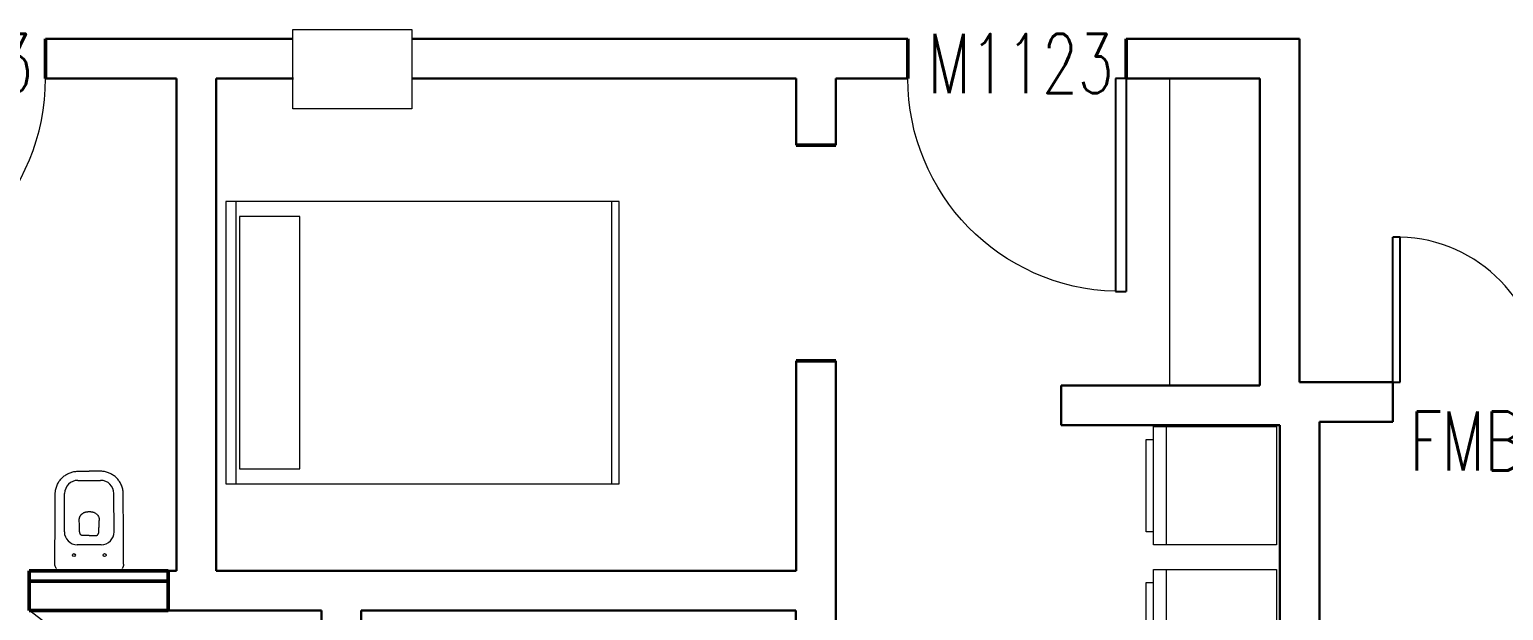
# Model space of a CAD drawing. Header units: inches. Extents: x 675 to 51927, y 19035 to 68555.
# Drawn here: x 11500 to 18923, y 55921 to 58848 of the extents above; entities that cross this region are included whole.
import ezdxf

# ---------------------------------------------------------------- set-up
doc = ezdxf.new("R2010")
doc.units = ezdxf.units.IN
doc.header["$LTSCALE"] = 0.5
doc.header["$MEASUREMENT"] = 0
for name, color, linetype, lineweight in [('00I-FURN', 30, 'Continuous', 9), ('Column', 192, 'Continuous', 13), ('Wall', 113, 'Continuous', 50), ('Window Interior', 170, 'Continuous', 50)]:
    doc.layers.add(name, color=color, linetype=linetype, lineweight=lineweight)
for name, color, linetype in [('Door Double', 220, 'Continuous'), ('DOOR Single', 242, 'Continuous'), ('DOOR_FIRE_TEXT', 7, 'Continuous'), ('WINDOW_TEXT', 7, 'Continuous')]:
    doc.layers.add(name, color=color, linetype=linetype)
doc.styles.add('_TCH_WINDOW', font='SIMPLEX', dxfattribs={"height": 3.5, "bigfont": 'GBCBIG'})

# ---------------------------------------------------------------- blocks, each defined once
blk = doc.blocks.new('$DorLib2D$00000001')
for p, q in [((0.45, 0.975), (0.5, 0.975)), ((0.45, 0), (0.45, 0.975)), ((0.5, 0), (0.5, 0.975)), ((0.5, 0), (0.45, 0))]:
    blk.add_line(p, q)
at = {"lineweight": 13}
blk.add_arc((0.475, 0), 0.975, 91.46928, 180, dxfattribs=at)
blk = doc.blocks.new('$WINLIB2D$00000004')
at = {"color": 0}
for points in [[(-0.5, 0.5), (-0.5, -0.5)], [(-0.5, 0.5), (0.5, 0.5)], [(0.5, -0.5), (0.5, 0.5)], [(-0.5, 0.241), (0.5, 0.241)], [(-0.5, -0.5), (0.5, -0.5)]]:
    blk.add_lwpolyline(points, dxfattribs=at)
blk = doc.blocks.new('$DorLib2D$00000002')
for p, q in [((-0.5, 0), (-0.5, 0.4875)), ((-0.475, 0.4875), (-0.5, 0.4875)), ((-0.475, 0), (-0.475, 0.4875)), ((0.475, 0), (0.475, 0.4875)), ((0.475, 0.4875), (0.5, 0.4875)), ((0.5, 0), (0.5, 0.4875)), ((-0.5, 0), (-0.475, 0)), ((0.5, 0), (0.475, 0))]:
    blk.add_line(p, q)
at = {"lineweight": 13}
for centre, start, end in [((-0.4875, 0), 0, 88.5307), ((0.4875, 0), 91.4693, 180)]:
    blk.add_arc(centre, 0.4875, start, end, dxfattribs=at)

msp = doc.modelspace()

# ---------------------------------------------------------------- linework, layer by layer
at = {"layer": '00I-FURN'}
for p, q in [((17241.4, 58601.3), (17241.4, 57054.7)), ((14470.6, 57981.3), (12489.4, 57981.3)), ((12489.4, 57981.3), (12489.4, 56559.2)), ((12541.4, 56559.2), (12541.4, 57981.3)), ((14432.5, 56559.2), (14432.5, 57981.3)), ((14470.6, 56559.2), (14470.6, 57981.3)), ((12862.7, 57905.4), (12557.9, 57905.4)), ((12557.9, 57905.4), (12557.9, 56635.4)), ((12862.7, 56635.4), (12862.7, 57905.4)), ((17160.4, 56317.9), (17160.4, 56782)), ((11743.9, 56576.8), (11858.9, 56576.8)), ((12557.9, 56635.4), (12862.7, 56635.4)), ((11676.4, 56317.6), (11677.4, 56510.6)), ((11926.4, 56317.6), (11925.4, 56510.6)), ((12489.4, 56559.2), (14470.6, 56559.2)), ((11808.6, 56418.8), (11794.2, 56418.8)), ((17160.4, 56317.9), (17123.2, 56317.9)), ((11861.9, 56252.8), (11740.9, 56252.8)), ((17160.4, 55597.9), (17160.4, 56062)), ((11502.1, 55921.3), (13071.4, 54720.3))]:
    msp.add_line(p, q, dxfattribs=at)
at = {"layer": '00I-FURN', "flags": 128}
for points in [[(17123.2, 56317.9), (17123.2, 56782), (17160.4, 56782), (17160.4, 56848.2), (17779.9, 56848.2), (17779.9, 56251.7), (17225.5, 56251.7), (17225.5, 56848.2)], [(17225.5, 56251.7), (17160.4, 56251.7), (17160.4, 56317.9)], [(17123.2, 55597.9), (17123.2, 56062), (17160.4, 56062), (17160.4, 56128.2), (17779.9, 56128.2), (17779.9, 55531.7), (17225.5, 55531.7), (17225.5, 56128.2)]]:
    msp.add_lwpolyline(points, dxfattribs=at)
at = {"layer": '00I-FURN'}
for centre in [(11723.9, 56200.3), (11878.9, 56200.3)]:
    msp.add_circle(centre, 7.5, dxfattribs=at)
for centre, radius, start, end in [((11743.9, 56510.3), 66.5, 90, 179.70502), ((11858.9, 56510.3), 66.5, 0.29498, 90), ((11740.9, 56317.3), 64.5, 179.70502, 270), ((11861.9, 56317.3), 64.5, 270, 0.29498)]:
    msp.add_arc(centre, radius, start, end, dxfattribs=at)
for points, knots in [([(11630.4, 56511.1), (11630.5, 56513.8), (11630.8, 56519.1), (11632, 56528), (11634.2, 56537.6), (11637.5, 56547.9), (11641.6, 56557.5), (11646.4, 56566.4), (11651.7, 56574.6), (11657.7, 56582.3), (11664.3, 56589.4), (11671.6, 56596), (11679.3, 56602), (11687.6, 56607.3), (11696.2, 56611.9), (11705.2, 56615.7), (11714.5, 56618.7), (11724, 56621), (11733.8, 56622.5), (11740.4, 56622.7), (11743.8, 56622.9)], [0, 0, 0, 0, 0.045687, 0.091373, 0.15284, 0.214444, 0.275914, 0.33116, 0.3866, 0.442041, 0.497288, 0.5529, 0.608712, 0.664523, 0.720132, 0.77556, 0.831189, 0.886816, 0.94224, 1, 1, 1, 1]), ([(11743.8, 56622.9), (11749.1, 56622.9), (11768.3, 56623), (11787.5, 56623), (11801.4, 56623)], [0, 0, 0, 0, 0.277738, 1, 1, 1, 1]), ([(11859, 56622.9), (11853.7, 56622.9), (11834.5, 56623), (11815.3, 56623), (11801.4, 56623)], [0, 0, 0, 0, 0.277738, 1, 1, 1, 1]), ([(11972.5, 56511.1), (11972.3, 56513.8), (11972, 56519.1), (11970.8, 56528), (11968.6, 56537.6), (11965.3, 56547.9), (11961.2, 56557.5), (11956.4, 56566.4), (11951.1, 56574.6), (11945.1, 56582.3), (11938.5, 56589.4), (11931.3, 56596), (11923.5, 56602), (11915.2, 56607.3), (11906.6, 56611.9), (11897.6, 56615.7), (11888.3, 56618.7), (11878.8, 56621), (11869, 56622.5), (11862.4, 56622.7), (11859, 56622.9)], [0, 0, 0, 0, 0.045687, 0.091373, 0.15284, 0.214444, 0.275914, 0.33116, 0.3866, 0.442041, 0.497288, 0.5529, 0.608712, 0.664523, 0.720132, 0.77556, 0.831189, 0.886816, 0.94224, 1, 1, 1, 1]), ([(11628.1, 56155.6), (11628.4, 56214.8), (11628.9, 56274.1), (11629.4, 56348.1), (11629.5, 56363), (11629.6, 56385.2), (11629.6, 56392.6), (11629.7, 56407.4), (11629.8, 56414.8), (11629.9, 56437), (11630, 56451.8), (11630.1, 56474.1), (11630.1, 56481.5), (11630.2, 56492.6), (11630.2, 56496.3), (11630.3, 56501.8), (11630.3, 56503.7), (11630.3, 56506.5), (11630.3, 56507.4), (11630.3, 56509.2), (11630.3, 56510.2), (11630.4, 56511.1)], [0, 0, 0, 0, 0.5, 0.5, 0.625, 0.625, 0.6875, 0.6875, 0.75, 0.75, 0.875, 0.875, 0.9375, 0.9375, 0.96875, 0.96875, 0.984375, 0.984375, 0.992187, 0.992187, 1, 1, 1, 1]), ([(11974.7, 56155.6), (11974.4, 56214.8), (11973.9, 56274.1), (11973.4, 56348.1), (11973.3, 56363), (11973.2, 56385.2), (11973.2, 56392.6), (11973.1, 56407.4), (11973, 56414.8), (11972.9, 56437), (11972.8, 56451.8), (11972.7, 56474.1), (11972.7, 56481.5), (11972.6, 56492.6), (11972.6, 56496.3), (11972.5, 56501.8), (11972.5, 56503.7), (11972.5, 56506.5), (11972.5, 56507.4), (11972.5, 56509.2), (11972.5, 56510.2), (11972.5, 56511.1)], [0, 0, 0, 0, 0.5, 0.5, 0.625, 0.625, 0.6875, 0.6875, 0.75, 0.75, 0.875, 0.875, 0.9375, 0.9375, 0.96875, 0.96875, 0.984375, 0.984375, 0.992187, 0.992187, 1, 1, 1, 1]), ([(11751, 56375.3), (11751, 56375.5), (11751, 56375.9), (11751, 56376.4), (11751, 56377), (11751, 56377.6), (11751, 56378.1), (11751.1, 56378.7), (11751.1, 56379.3), (11751.1, 56379.8), (11751.2, 56380.4), (11751.2, 56381), (11751.3, 56381.5), (11751.3, 56382.1), (11751.4, 56382.7), (11751.5, 56383.2), (11751.6, 56383.8), (11751.7, 56384.3), (11751.8, 56385.2), (11752.1, 56386.4), (11752.5, 56388), (11753.1, 56389.9), (11753.8, 56391.9), (11754.8, 56394.4), (11756.3, 56397.2), (11758.1, 56400.2), (11760.3, 56403.2), (11762.7, 56405.8), (11765.4, 56408.4), (11768.5, 56410.8), (11772.4, 56413.3), (11775.7, 56414.9), (11777.9, 56415.8), (11778.9, 56416.2), (11779.9, 56416.5), (11780.9, 56416.9), (11782, 56417.2), (11783.1, 56417.5), (11784.2, 56417.7), (11785.3, 56418), (11786.5, 56418.2), (11787.7, 56418.4), (11789, 56418.5), (11790.2, 56418.6), (11791.5, 56418.7), (11792.8, 56418.8), (11793.7, 56418.8), (11794.2, 56418.8)], [0, 0, 0, 0, 0.008226, 0.016444, 0.024655, 0.032862, 0.041066, 0.049267, 0.057466, 0.065666, 0.073868, 0.082072, 0.09028, 0.098494, 0.106714, 0.114942, 0.123179, 0.131426, 0.139686, 0.160741, 0.185305, 0.213382, 0.244976, 0.280089, 0.330912, 0.383221, 0.437023, 0.492326, 0.541013, 0.599203, 0.666895, 0.744087, 0.758741, 0.773738, 0.789079, 0.804764, 0.820793, 0.837166, 0.853883, 0.870944, 0.888349, 0.906097, 0.92419, 0.942627, 0.961407, 0.980532, 1, 1, 1, 1]), ([(11808.6, 56418.8), (11811.6, 56418.8), (11814.5, 56418.5), (11818.8, 56417.7), (11820.2, 56417.4), (11823.1, 56416.5), (11824.5, 56416), (11828.5, 56414.4), (11831, 56413), (11835.8, 56409.8), (11838, 56407.9), (11841.9, 56403.9), (11843.7, 56401.7), (11846.8, 56396.9), (11848, 56394.4), (11849.5, 56390.5), (11850, 56389.2), (11850.5, 56387.1), (11850.7, 56386.5), (11851, 56385.1), (11851.1, 56384.4), (11851.7, 56381), (11851.9, 56378.1), (11851.8, 56375.3)], [0, 0, 0, 0, 0.125, 0.125, 0.1875, 0.1875, 0.25, 0.25, 0.375, 0.375, 0.5, 0.5, 0.625, 0.625, 0.75, 0.75, 0.8125, 0.8125, 0.84375, 0.84375, 0.875, 0.875, 1, 1, 1, 1]), ([(11753, 56319.6), (11752.9, 56322.7), (11752.7, 56328.9), (11752.4, 56338.2), (11751.8, 56353.6), (11751.4, 56366), (11751, 56375.3)], [0, 0, 0, 0, 0.166649, 0.333411, 0.500175, 1, 1, 1, 1]), ([(11849.8, 56319.6), (11849.9, 56322.7), (11850.1, 56328.9), (11850.4, 56338.2), (11851, 56353.6), (11851.4, 56366), (11851.8, 56375.3)], [0, 0, 0, 0, 0.166649, 0.333411, 0.500175, 1, 1, 1, 1]), ([(11766.1, 56299.8), (11765.8, 56299.7), (11765.6, 56299.7), (11765, 56299.6), (11764.7, 56299.6), (11764.1, 56299.6), (11763.8, 56299.7), (11763.4, 56299.8), (11763.2, 56299.8), (11762.9, 56299.9), (11762.8, 56299.9), (11762.3, 56300.1), (11762, 56300.2), (11761.6, 56300.4), (11761.4, 56300.5), (11761.1, 56300.7), (11761, 56300.7), (11760.6, 56301), (11760.3, 56301.2), (11759.9, 56301.6), (11759.6, 56301.8), (11759, 56302.4), (11758.6, 56302.8), (11757.9, 56303.7), (11757.6, 56304.2), (11756.7, 56305.5), (11756.2, 56306.4), (11755.3, 56308.3), (11755, 56309.3), (11754.3, 56311.2), (11754, 56312.2), (11753.6, 56314.3), (11753.4, 56315.3), (11753.1, 56317.4), (11753, 56318.5), (11753, 56319.6)], [0, 0, 0, 0, 0.03125, 0.03125, 0.0625, 0.0625, 0.09375, 0.09375, 0.109375, 0.109375, 0.125, 0.125, 0.15625, 0.15625, 0.171875, 0.171875, 0.1875, 0.1875, 0.21875, 0.21875, 0.25, 0.25, 0.3125, 0.3125, 0.375, 0.375, 0.5, 0.5, 0.625, 0.625, 0.75, 0.75, 0.875, 0.875, 1, 1, 1, 1]), ([(11801.4, 56299.2), (11799.9, 56299.2), (11798.4, 56299.2), (11796.2, 56299.3), (11795.4, 56299.3), (11794, 56299.3), (11793.2, 56299.3), (11789.5, 56299.4), (11786.5, 56299.5), (11782.1, 56299.6), (11780.6, 56299.6), (11777.7, 56299.6), (11776.2, 56299.7), (11771.9, 56299.7), (11769, 56299.7), (11766.1, 56299.8)], [0, 0, 0, 0, 0.125, 0.125, 0.1875, 0.1875, 0.25, 0.25, 0.5, 0.5, 0.625, 0.625, 0.75, 0.75, 1, 1, 1, 1]), ([(11801.4, 56299.2), (11802.9, 56299.2), (11804.4, 56299.2), (11806.6, 56299.3), (11807.4, 56299.3), (11808.9, 56299.3), (11809.6, 56299.3), (11813.3, 56299.4), (11816.3, 56299.5), (11820.7, 56299.6), (11822.2, 56299.6), (11825.1, 56299.6), (11826.6, 56299.7), (11830.9, 56299.7), (11833.8, 56299.7), (11836.7, 56299.8)], [0, 0, 0, 0, 0.125, 0.125, 0.1875, 0.1875, 0.25, 0.25, 0.5, 0.5, 0.625, 0.625, 0.75, 0.75, 1, 1, 1, 1]), ([(11836.7, 56299.8), (11837, 56299.7), (11837.2, 56299.7), (11837.8, 56299.6), (11838.1, 56299.6), (11838.7, 56299.6), (11839, 56299.7), (11839.4, 56299.8), (11839.6, 56299.8), (11839.9, 56299.9), (11840.1, 56299.9), (11840.5, 56300.1), (11840.8, 56300.2), (11841.3, 56300.4), (11841.4, 56300.5), (11841.7, 56300.7), (11841.8, 56300.7), (11842.2, 56301), (11842.5, 56301.2), (11842.9, 56301.6), (11843.2, 56301.8), (11843.8, 56302.4), (11844.2, 56302.8), (11844.9, 56303.7), (11845.2, 56304.2), (11846.1, 56305.5), (11846.6, 56306.4), (11847.5, 56308.3), (11847.8, 56309.3), (11848.5, 56311.2), (11848.8, 56312.2), (11849.2, 56314.3), (11849.4, 56315.3), (11849.7, 56317.4), (11849.8, 56318.5), (11849.8, 56319.6)], [0, 0, 0, 0, 0.03125, 0.03125, 0.0625, 0.0625, 0.09375, 0.09375, 0.109375, 0.109375, 0.125, 0.125, 0.15625, 0.15625, 0.171875, 0.171875, 0.1875, 0.1875, 0.21875, 0.21875, 0.25, 0.25, 0.3125, 0.3125, 0.375, 0.375, 0.5, 0.5, 0.625, 0.625, 0.75, 0.75, 0.875, 0.875, 1, 1, 1, 1]), ([(11636.2, 56133.3), (11635.2, 56134.5), (11634.6, 56135.3), (11633.8, 56136.5), (11633.5, 56136.9), (11633, 56137.8), (11632.7, 56138.2), (11631.5, 56140.3), (11630.7, 56142.1), (11629.7, 56144.9), (11629.4, 56145.8), (11629.1, 56147.3), (11629, 56147.7), (11628.7, 56148.7), (11628.7, 56149.2), (11628.2, 56151.6), (11628.1, 56153.6), (11628.1, 56155.6)], [0, 0, 0, 0, 0.125, 0.125, 0.1875, 0.1875, 0.25, 0.25, 0.5, 0.5, 0.625, 0.625, 0.6875, 0.6875, 0.75, 0.75, 1, 1, 1, 1]), ([(11974.7, 56155.6), (11974.7, 56154.9), (11974.7, 56153.1), (11974.4, 56150.3), (11973.8, 56147.2), (11972.9, 56144.1), (11971.6, 56141), (11970.1, 56138.1), (11968.4, 56135.5), (11967.2, 56134), (11966.6, 56133.3)], [0, 0, 0, 0, 0.0851159, 0.2134022, 0.3486192, 0.4827037, 0.6175376, 0.7538046, 0.8895639, 1, 1, 1, 1])]:
    msp.add_open_spline(points, degree=3, knots=knots, dxfattribs=at)
at = {"layer": 'Column'}
for p, q in [((12826.7, 58447.8), (12826.7, 58847.8)), ((12826.7, 58847.8), (13426.7, 58847.8)), ((13426.7, 58847.8), (13426.7, 58447.8)), ((13426.7, 58447.8), (12826.7, 58447.8))]:
    msp.add_line(p, q, dxfattribs=at)
at = {"layer": 'Wall', "lineweight": 30}
for p, q in [((12826.7, 58801.3), (11581.4, 58801.3)), ((15923.7, 58801.3), (13426.7, 58801.3)), ((17896.4, 58801.3), (17023.5, 58801.3)), ((17896.4, 57071.3), (17896.4, 58801.3)), ((12241.4, 58601.3), (11581.4, 58601.3)), ((12241.4, 58601.3), (12241.4, 56121.3)), ((12441.4, 58601.3), (12441.4, 56121.3)), ((12829.2, 58601.3), (12441.4, 58601.3)), ((15361.4, 58601.3), (13429.2, 58601.3)), ((15361.4, 58265.7), (15361.4, 58601.3)), ((15561.4, 58265.7), (15561.4, 58601.3)), ((15923.7, 58601.3), (15561.4, 58601.3)), ((17696.4, 58601.3), (17023.5, 58601.3)), ((17696.4, 57054.7), (17696.4, 58601.3)), ((15361.4, 56121.3), (15361.4, 57179.2)), ((15561.4, 55751.5), (15561.4, 57179.2)), ((16696.4, 57054.7), (16696.4, 56854.7)), ((16696.4, 57054.7), (17696.4, 57054.7)), ((18365.6, 57071.3), (17896.4, 57071.3)), ((18365.6, 56871.3), (18365.6, 57071.3)), ((17996.4, 56871.3), (18365.6, 56871.3)), ((17996.4, 47917.9), (17996.4, 56871.3)), ((16696.4, 56854.7), (17796.4, 56854.7)), ((17796.4, 56854.7), (17796.4, 52891.3)), ((12241.4, 56121.3), (12198.8, 56121.3)), ((15361.4, 56121.3), (12441.4, 56121.3)), ((12971.4, 55921.3), (12198.8, 55921.3)), ((12971.4, 54312.7), (12971.4, 55921.3)), ((13171.4, 54512.7), (13171.4, 55921.3)), ((15360, 55921.3), (13171.4, 55921.3)), ((15360, 55751.5), (15360, 55921.3))]:
    msp.add_line(p, q, dxfattribs=at)
at = {"layer": 'Wall'}
for p, q in [((11581.4, 58601.3), (11581.4, 58801.3)), ((15923.7, 58601.3), (15923.7, 58801.3)), ((17023.5, 58601.2), (17023.5, 58801.3)), ((15361.4, 58265.7), (15561.4, 58265.7)), ((15361.4, 57179.2), (15561.4, 57179.2)), ((12198.8, 55921.3), (12198.8, 56121.3))]:
    msp.add_line(p, q, dxfattribs=at)

# ---------------------------------------------------------------- block references
at = {"layer": 'Door Double'}
ref = msp.add_blockref('$DorLib2D$00000002', (19115.6, 57071.3), dxfattribs=dict(at, xscale=1500, yscale=1500, zscale=200))
ref.add_attrib('A', 'FMB1523', (18450.6, 56625.8), dxfattribs={"layer": 'DOOR_FIRE_TEXT', "ltscale": 20, "height": 297.5, "style": '_TCH_WINDOW', "width": 0.705882})
at = {"layer": 'DOOR Single'}
ref = msp.add_blockref('$DorLib2D$00000001', (11031.4, 58601.3), dxfattribs=dict(at, xscale=-1100, yscale=-1100, zscale=-1100))
ref.add_attrib('A', 'M1123', (10581.4, 58527.6), dxfattribs={"layer": 'WINDOW_TEXT', "ltscale": 20, "height": 297.5, "style": '_TCH_WINDOW', "width": 0.705882})
ref = msp.add_blockref('$DorLib2D$00000001', (16473.7, 58601.3), dxfattribs=dict(at, xscale=1100, yscale=-1100, zscale=-1100))
ref.add_attrib('A', 'M1123', (16023.7, 58527.6), dxfattribs={"layer": 'WINDOW_TEXT', "ltscale": 20, "height": 297.5, "style": '_TCH_WINDOW', "width": 0.705882})
at = {"layer": 'Window Interior'}
ref = msp.add_blockref('$WINLIB2D$00000004', (11848.8, 56021.3), dxfattribs=dict(at, xscale=-700, yscale=200, zscale=-700))
ref.add_attrib('A', 'C0725', (11373.8, 54653.5), dxfattribs={"layer": 'WINDOW_TEXT', "ltscale": 20, "height": 297.5, "style": '_TCH_WINDOW', "width": 0.705882})

doc.saveas('drawing.dxf')
